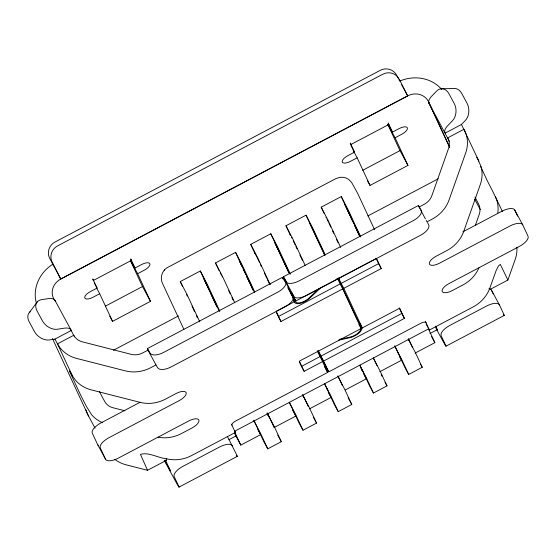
<?xml version="1.0" encoding="UTF-8"?>
<svg xmlns="http://www.w3.org/2000/svg" width="556" height="556" viewBox="0 0 556 556"><rect width="100%" height="100%" fill="white"/><g stroke="black" fill="none" stroke-linecap="round" stroke-linejoin="round"><path stroke-width="0.83" d="M475.45 225.069L479.182 214.519A15.325 13.997 -25 0 0 479.988 209.897L479.946 208.945A15.568 14.922 -23.5 0 0 479.098 205.171L476.784 200.514A18.39 0.41 62.2 0 1 474.97 197.039M490.322 289.315L507.899 280.036L515.197 259.43A33.721 30.795 -25 0 0 516.906 247.225M29.398 312.472L37.349 301.762M374.57 229.684L357.73 193.523L351.614 182.431L348.723 179.47L346.193 178.038L343.309 177.301L339.841 177.35L335.852 178.622L167.912 267.276C161.963 270.216 159.586 278.021 162.693 283.824L183.918 329.423M449.616 147.333L429.218 103.513A15.624 6.352 -28.4 0 1 432.498 95.354L436.578 91.101A12.26 8.792 88.9 0 1 448.9 93.658L454.231 103.513A12.26 8.792 88.9 0 1 452.563 120.666L448.483 124.912A15.624 6.352 -28.4 0 0 445.203 133.072L461.466 124.488L465.379 120.409A12.26 8.792 88.9 0 0 467.047 103.256L461.716 93.408A12.26 8.792 88.9 0 0 453.606 88.522L440.79 88.772M164.222 270.251L164.625 269.855M319.394 288.286L308.851 298.204A8.583 3.489 -28.4 0 1 301.109 302.527A8.583 3.489 -28.4 0 1 295.75 301.866L290.42 292.011L284.046 278.32A17.785 0.396 62.2 0 1 284.512 278.452L287.042 282.789L288.536 283.296A12.26 5.643 -27.2 0 0 299.343 280.773L413.177 220.683A12.26 5.643 -27.2 0 0 421.17 210.085L419.481 207.2A17.785 0.396 62.2 0 0 418.793 206.589M321.417 287.167L309.643 298.252A9.806 3.989 -28.4 0 1 300.789 303.194A9.806 3.989 -28.4 0 1 294.666 302.436L293.846 300.921M429.218 103.513A15.582 14.234 -25 0 0 407.673 95.889L60.764 279.029A15.582 14.234 -25 0 0 55.204 300.963A15.624 6.352 -28.4 0 0 47.121 298.801L41.478 299.684A12.26 8.444 36.6 0 0 37.113 311.047L42.444 320.902A12.26 8.444 36.6 0 0 57.463 329.242L63.106 328.36A15.624 6.352 -28.4 0 1 71.189 330.521L74.49 336.846M93.394 280.446L131.341 260.416A18.39 0.41 62.2 0 0 131.299 260.18L130.75 258.929L134.997 268.048L141.773 264.468A7.666 3.121 -28.4 0 1 149.863 263.718A7.666 3.121 -28.4 0 1 144.407 270.126L137.631 273.705L150.488 301.331L112.548 321.361L109.747 316.183M388.811 124.488L350.871 144.518A18.39 0.41 62.2 0 0 350.829 144.289L350.28 143.038L354.526 152.149L347.75 155.729A7.666 3.121 -28.4 0 0 342.294 162.137A7.666 3.121 -28.4 0 0 350.384 161.386L357.16 157.814L353.164 150.419M93.179 280.182A18.397 0.41 62.2 0 0 93.359 280.217L92.81 278.959L97.05 288.077L90.281 291.65A7.666 3.121 -28.4 0 0 84.818 298.058A7.666 3.121 -28.4 0 0 92.915 297.314L99.691 293.735L96.494 287.827M388.074 123.988L392.466 132.119L399.243 128.54A7.666 3.121 -28.4 0 1 407.339 127.797A7.666 3.121 -28.4 0 1 401.877 134.204L395.101 137.784L407.958 165.403L370.018 185.433L367.224 180.262M105.313 306.175L142.496 286.548L130.354 260.458M362.783 170.254L399.972 150.62L387.824 124.537M30.538 311.506A12.26 8.444 36.6 0 0 29.169 321.757L34.493 331.612A12.26 8.444 36.6 0 0 49.512 339.952L54.926 339.104L71.189 330.521M182.465 286.27L180.276 281.565L200.327 270.98L207.04 283.852L219.842 311.304M219.154 270.807L215.506 262.967L235.563 252.375L242.27 265.254L254.711 291.921M254.78 253.098L255.148 253.786L250.742 244.369L270.793 233.777L277.507 246.655L290.308 274.101M290.35 235.174L285.972 225.764L306.029 215.179L312.736 228.05L325.177 254.717M324.127 213.435L321.208 207.166L341.259 196.581L347.973 209.452L360.774 236.905M113.431 350.259L178.518 315.898M367.829 215.957L438.239 178.789M147.375 348.598L282.344 277.347M283.428 276.77L418.397 205.518M282.962 278.89A17.785 0.396 62.2 0 1 283.428 279.022L285.958 283.358L285.631 284.825A12.26 5.643 -27.2 0 1 277.666 292.22L163.832 352.316A12.26 5.643 -27.2 0 1 150.148 353.157L148.459 350.28A17.785 0.396 62.2 0 0 147.993 350.141L142.767 352.9A15.325 13.997 -25 0 1 131.23 354.353L81.517 341.62A15.325 13.997 -25 0 1 73.76 335.275L57.497 343.858L72.37 375.807L75.581 380.311A33.721 30.795 -25 0 0 91.24 389.881L140.036 402.349A33.721 30.795 -25 0 0 165.403 399.152L176.057 393.53A9.501 3.864 -28.4 0 1 186.093 392.605A9.501 3.864 -28.4 0 1 179.324 400.549L109.018 437.662A12.26 4.99 -28.4 0 0 100.288 447.914L105.557 459.235A12.26 4.99 -28.4 0 0 118.504 458.04L188.804 420.927A9.501 3.864 -28.4 0 1 198.84 420.002A9.501 3.864 -28.4 0 1 192.077 427.946L181.423 433.569A33.721 30.795 -25 0 1 158.133 437.224M287.758 287.758L293.415 297.884L293.081 299.357A12.26 5.643 -27.2 0 1 285.124 306.752L171.29 366.842A12.26 5.643 -27.2 0 1 157.598 367.69L155.986 364.924L150.759 367.683A33.721 30.795 -25 0 1 125.385 370.873L76.589 358.411A33.721 30.795 -25 0 1 57.497 343.858L54.926 339.104M292.63 297.272L294.645 301.595L276.214 311.325L280.954 321.514L342.746 288.891L338.243 280.002A8.583 3.489 -28.4 0 0 336.387 278.945M295.75 301.866L293.061 296.098L295.729 301.018L376.488 258.387L381.235 268.576L343.83 288.321L362.276 327.943L399.681 308.198L404.42 318.386L323.655 361.025L328.714 371.888L420.864 323.245A4.907 1.995 -28.4 0 1 426.042 322.765L425.243 321.285M340.084 283.963L278.292 316.586L280.954 321.514M343.83 288.321L341.169 283.393L378.573 263.648L376.016 258.158M140.001 402.308L101.025 422.887A12.26 4.99 -28.4 0 0 92.296 433.138L97.564 444.459L105.557 459.235M462.842 231.873L501.811 211.301A12.26 4.99 -28.4 0 1 514.766 210.105L522.751 224.888L528.026 236.21A12.26 4.99 -28.4 0 1 519.29 246.461L448.991 283.574A9.501 3.864 -28.4 0 0 442.222 291.518A9.501 3.864 -28.4 0 0 452.257 290.593L462.905 284.971A33.721 30.795 -25 0 0 478.924 267.867M342.746 288.891L361.192 328.513L299.399 361.136L304.139 371.325L322.57 361.595L317.539 351.58A9.806 3.989 -28.4 0 1 317.379 350.85M304.139 371.325L301.477 366.397L319.909 356.667M323.655 361.025L320.993 356.097L401.759 313.459L399.201 307.968M322.57 361.595L327.63 372.464L235.48 421.107A4.907 1.995 -28.4 0 0 231.991 425.208M114.911 459.444A33.721 30.795 -25 0 0 126.129 464.823L147.521 470.293L166.452 460.298M234.695 431.22L428.752 328.777M231.421 424.186L235.362 432.457L191.646 455.531A33.721 30.795 -25 0 1 166.279 458.721C157.897 457.935 148.945 451.924 140.466 454.349L147.521 470.293M428.613 328.533L429.413 330.014L473.128 306.933A33.721 30.795 -25 0 0 489.919 287.869L496.251 270.244L498.51 265.886L500.289 264.385L507.899 280.036M228.996 439.629L235.883 435.994L234.437 432.888M429.934 333.551L437.579 329.513M235.883 435.994L240.811 445.106L260.59 434.667L257.796 429.489M274.143 427.508L295.827 416.062L292.63 410.154M309.379 408.91L331.056 397.464L328.262 392.293M345.359 389.916L366.293 378.865L363.895 374.431M379.845 371.707L401.522 360.26L399.528 356.57M415.075 353.109L434.861 342.663L428.467 328.937M179.018 487.119L237.287 456.358M445.975 346.186L504.243 315.426M254.203 420.934L263.752 441.457L267.749 448.845L281.301 441.693L274.15 426.348L267.214 413.171M289.433 402.335L298.989 422.859L302.985 430.247L316.538 423.095L309.386 407.75L302.832 395.288M324.669 383.737L334.219 404.254L338.215 411.648L351.767 404.49L344.616 389.144L338.069 376.69M359.899 365.132L369.455 385.655L373.451 393.043L387.004 385.892L379.852 370.546L373.298 358.092M394.781 345.769L404.685 367.057L408.681 374.445L422.233 367.294L415.082 351.948L408.535 339.487M339.876 339.264L350.016 337.11A8.583 3.489 -28.4 0 0 357.939 333.169A8.583 3.489 -28.4 0 0 360.691 328.221M338.59 340.14L349.578 337.812A9.806 3.989 -28.4 0 0 358.627 333.308A9.806 3.989 -28.4 0 0 361.775 327.651L359.614 323.015L362.276 327.943M124.898 410.787L113.104 407.777A15.325 13.997 -25 0 1 108.774 405.873L107.996 405.303A15.568 14.922 -23.5 0 1 105.313 402.495L102.77 397.964A18.39 0.41 62.2 0 1 99.42 391.5M427.411 222.539L428.62 224.61A12.26 5.643 -27.2 0 1 420.635 235.209L306.801 295.305A12.26 5.643 -27.2 0 1 295.987 297.821L294.499 297.314L284.046 278.32M522.751 224.888A12.26 4.99 -28.4 0 0 509.803 226.083L439.504 263.196A9.501 3.864 -28.4 0 1 429.468 264.121A9.501 3.864 -28.4 0 1 436.238 256.177L446.885 250.554A33.721 30.795 -25 0 0 463.676 231.491L480.315 184.481A33.721 30.795 -25 0 0 480.968 166.3L477.868 159.336A18.39 0.41 62.2 0 0 476.714 157.355M72.37 375.807L71.335 373.952A18.39 0.41 62.2 0 0 70.077 372.444L79.772 393.273A18.39 0.41 62.2 0 0 86.507 406.547L91.601 414.727A33.721 30.795 -25 0 0 102.603 422.72M461.466 124.488L478.904 161.184M428.94 103.041L449.602 141.759M474.602 199.111L480.28 209.612M401.682 84.804L407.673 95.889L60.764 279.029L49.665 258.276A12.26 11.864 -32.7 0 1 55.03 242.027L380.255 70.334A12.26 11.864 -32.7 0 1 396.574 75.136L398.131 78.118M488.932 288.62A12.26 4.99 -28.4 0 1 491.434 290.114L499.427 304.896L503.646 313.952A18.39 0.41 62.2 0 1 503.541 314.425M387.907 124.474L395.101 137.784M399.972 150.62L407.958 165.403M419.815 208.542L419.015 207.061L424.242 204.302A15.325 13.997 -25 0 0 431.873 195.636L448.803 147.722A15.325 13.997 -25 0 0 447.775 137.825L464.031 129.242A33.721 30.795 -25 0 1 465.664 153.011L449.026 200.021A33.721 30.795 -25 0 1 432.234 219.085L427.008 221.844L426.209 220.364M420.614 210.022L425.409 218.89M350.926 145.498L354.526 152.149M435.744 326.9L437.384 329.93L435.626 326.157M436.036 328.387L440.547 336.727A18.39 0.41 62.2 0 0 445.377 344.713L441.158 335.657A12.26 4.99 -28.4 0 1 449.894 325.406L486.479 306.092A12.26 4.99 -28.4 0 1 499.427 304.896M426.216 324.099L427.932 327.269M431.574 336.589L434.861 342.663M378.573 263.648L381.235 268.576M401.759 313.459L404.42 318.386M420.635 364.333L422.233 367.294M338.507 277.917L341.169 283.393M337.978 278.132L356.445 317.796L361.775 327.651M358.912 324.287L361.192 328.513M385.002 382.194L387.004 385.892M348.174 397.839L351.767 404.49M293.123 298.78L294.645 301.595M328.714 371.888L317.893 351.031M324.433 366.55L327.63 372.464M313.341 417.181L316.538 423.095M277.708 435.042L281.301 441.693M234.562 430.976L235.362 432.457M227.279 436.217L236.689 454.884A18.39 0.41 62.2 0 1 236.585 455.357M131.001 260.653L134.997 268.048M130.438 260.403L137.631 273.705M142.496 286.548L150.488 301.331M147.993 350.141L155.986 364.924M94.256 282.9L97.05 288.077M165.097 461.014L170.428 470.862L166.209 461.807A12.26 4.99 -28.4 0 1 166.605 458.776M164.228 460.347L173.59 477.66A18.39 0.41 62.2 0 0 178.42 485.645L174.202 476.589A12.26 4.99 -28.4 0 1 182.931 466.338L219.523 447.024A12.26 4.99 -28.4 0 1 232.471 445.829M55.023 300.442L71.008 330M52.424 338.5L88.48 415.964L95.076 428.162M309.713 223.248L325.024 255.343M321.208 207.166L327.915 220.037L340.717 247.489M285.972 225.764L292.678 238.642L305.119 265.302M250.742 244.369L257.449 257.24L270.251 284.693M215.506 262.967L222.212 275.839L234.653 302.506M180.276 281.565L186.983 294.444L199.785 321.889M290.01 234.5L290.378 235.188M408.187 339.271L408.973 340.745M394.982 346.645L401.529 359.1L408.681 374.445M397.387 351.594L398.172 353.067M360.135 365.966L366.3 377.705L373.451 393.043M361.372 368.718L362.943 371.665M324.516 383.842L331.063 396.303L338.215 411.648M326.532 388.053L327.706 390.27M289.28 402.447L295.834 414.901L302.985 430.247M267.255 413.671L268.833 416.625M253.668 420.322L260.597 433.499L267.749 448.845M325.99 217.292L326.365 218.001M255.524 254.495L256.26 255.906M220.287 273.093L220.662 273.802M398.909 79.612L399.688 81.106M291.497 237.301L291.851 237.982M221.031 274.504L221.385 275.185M327.081 219.384L327.414 220.03M256.615 256.587L256.948 257.233M186.482 294.43L186.788 295.034M327.72 220.635L327.998 221.184M257.254 257.838L257.532 258.387M222.025 276.436L222.303 276.985M187.066 295.59L187.309 296.077M502.429 211.614L493.04 191.931A18.39 0.41 62.2 0 1 486.305 178.657L480.565 166.314M328.242 221.677L328.443 222.087M257.775 258.874L257.977 259.291M293.214 240.692L295.187 244.918M514.766 210.105L517.573 216.145M428.454 101.581L449.582 146.965M407.624 95.778L407.673 95.889A36.335 0.813 62.2 0 0 399.09 79.042A12.26 11.864 -32.7 0 0 382.771 74.24L57.539 245.933A12.26 11.864 -32.7 0 0 52.181 262.182A36.335 0.813 62.2 0 1 60.764 279.029L60.715 278.917M491.434 290.114L493.193 293.888M392.466 132.119L388.227 123.001L388.769 124.259A18.397 0.41 62.2 0 1 388.595 124.224M357.16 157.814L370.018 185.433M425.833 322.522L429.413 330.014M408.333 338.618L412.594 347.771M360.253 236.745L344.942 204.65L350.37 216.305M341.259 196.581L353.665 223.227M359.871 236.55L354.394 224.791L359.781 236.515M351.093 217.862L352.539 220.968M328.971 223.206L330.778 227.098M332.592 230.99L333.676 233.325M336.575 239.553L338.027 242.666M373.451 357.981L377.003 365.605M381.194 374.619L381.916 376.169M306.029 215.179L318.067 241.04M318.796 242.611L324.635 255.148M360.962 368.378L362.032 370.664M295.91 246.475L296.994 248.81M299.892 255.037L302.429 260.486M337.867 375.821L342.482 385.732M289.787 273.948L274.476 241.846L278.097 249.623M270.793 233.777L278.09 249.456M278.82 251.02L289.037 272.968M278.82 251.173L281.35 256.615M282.073 258.172L288.592 272.162M292.039 293.095L295.729 301.018M320.993 356.097L318.623 351.003A8.583 3.489 -28.4 0 1 318.484 350.37M290.955 293.672L291.963 295.834M293.325 299.552L294.666 302.436M258.144 259.631L259.589 262.745M260.312 264.295L261.403 266.63M264.302 272.857L266.838 278.306M267.561 279.863L269.736 284.533M276.471 312.667L277.924 315.801M299.288 361.692L301.477 366.397M302.631 394.419L308.198 406.373M302.631 395.372L303.34 396.894M254.558 292.546L239.247 260.451L242.499 267.443M235.563 252.375L241.401 264.92M243.222 268.84L245.78 274.323M246.51 275.894L253.077 289.996M243.222 269L244.675 272.106M246.482 275.991L249.734 282.99M250.464 284.547L252.994 289.982M228.704 290.684L230.156 293.797M231.963 297.689L233.054 300.018M267.401 413.018L274.052 427.307M267.04 413.205L268.819 417.021M219.321 311.145L204.01 279.049L209.077 289.933M200.327 270.98L210.182 292.136M210.912 293.707L217.479 307.815M210.884 293.818L216.312 305.473M192.022 306.168L194.558 311.617M196.372 315.509L197.456 317.844M234.771 432.144L240.811 445.106M99.691 293.735L112.548 321.361M53.48 265.754L52.771 264.246A36.925 33.721 -25 0 0 36.432 303.374M495.5 196.734L496.988 200.716A33.721 30.795 -25 0 1 497.822 212.837M400.383 80.815A36.925 33.721 -25 0 1 441.686 89.433M88.48 415.964A36.925 33.721 -25 0 1 85.965 409.793M98.481 445.432A12.26 4.99 -28.4 0 1 97.564 444.459M291.455 293.797A9.806 3.989 -28.4 0 1 290.496 293.568M338.166 278.445A9.806 3.989 -28.4 0 1 339.327 279.432M356.445 317.796A9.806 3.989 -28.4 0 1 356.604 318.525M290.809 292.519A8.583 3.489 -28.4 0 1 290.42 292.011"/></g></svg>
